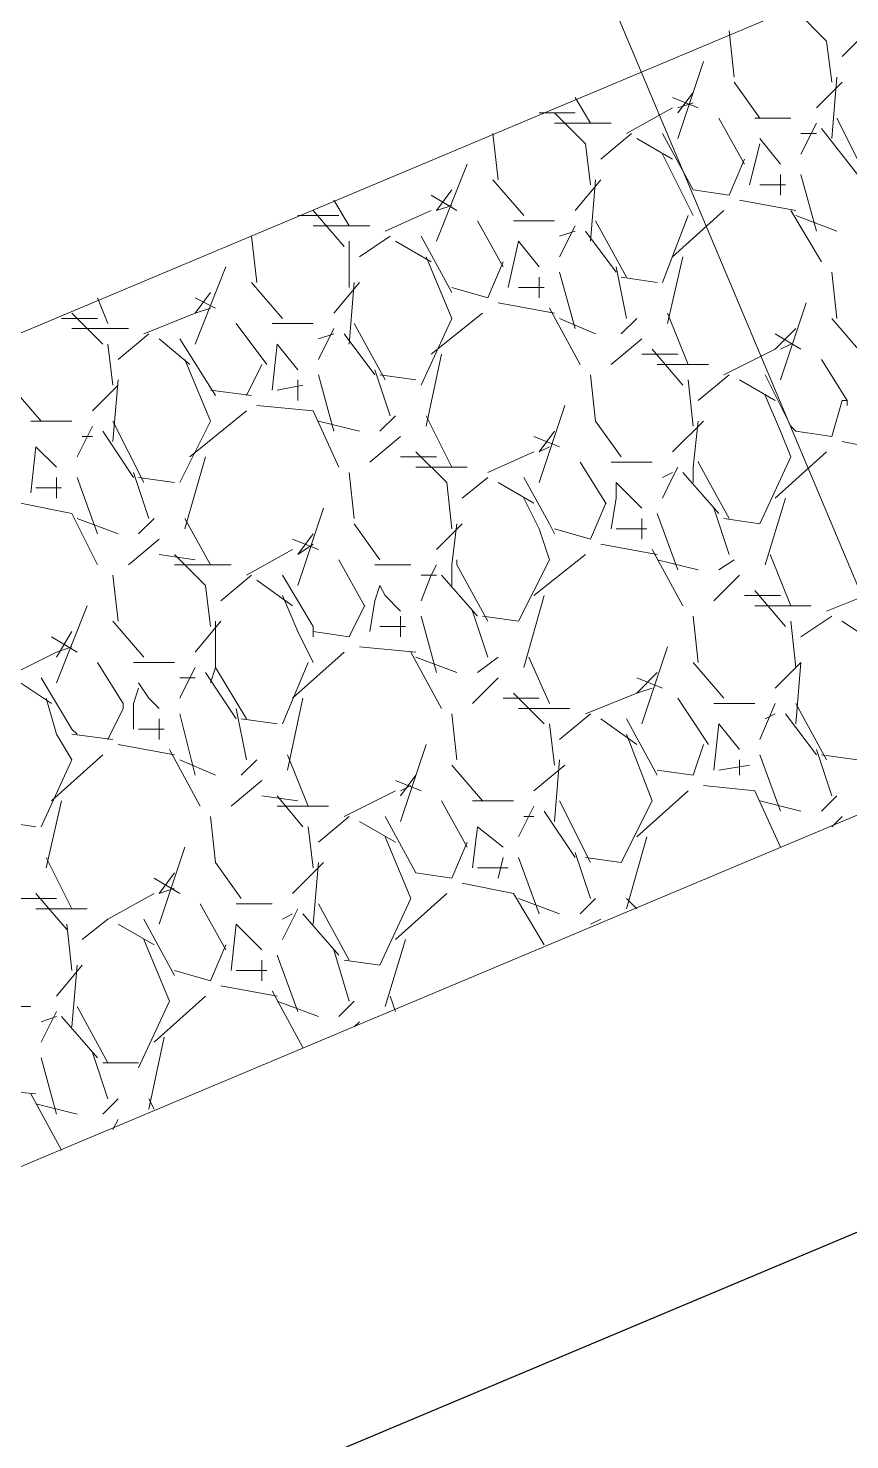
# Model space of a CAD drawing. Header units: metres. Extents: x 536111 to 536507, y 1836388 to 1836665.
# Drawn here: x 536274.685 to 536276.285, y 1836508.326 to 1836511.075 of the extents above; entities that cross this region are included whole.
import ezdxf

# ---------------------------------------------------------------- set-up
doc = ezdxf.new("R2010")
doc.units = ezdxf.units.M
doc.header["$MEASUREMENT"] = 0
for name, color, linetype, lineweight in [('Level 38', 1, 'Continuous', 0), ('Level 42', 1, 'Continuous', 0), ('Level 5', 1, 'Continuous', 0)]:
    doc.layers.add(name, color=color, linetype=linetype, lineweight=lineweight)

msp = doc.modelspace()

# ---------------------------------------------------------------- linework, layer by layer
at = {"layer": 'Level 38', "color": 7, "linetype": 'Continuous', "lineweight": 0}
msp.add_line((536266.3, 1836533.75), (536276.75, 1836508.92), dxfattribs=at)
msp.add_line((536266.3, 1836533.75), (536276.75, 1836508.92), dxfattribs=at)
at = {"layer": 'Level 42', "color": 7, "linetype": 'Continuous', "lineweight": 0}
for p, q in [((536278.83, 1836512.23), (536272.93, 1836509.75)), ((536278.83, 1836512.23), (536272.93, 1836509.75)), ((536276.24, 1836511.05), (536276.18, 1836511.11)), ((536276.24, 1836511.05), (536276.18, 1836511.11)), ((536276.06, 1836510.98), (536276.05, 1836511.07)), ((536276.06, 1836510.98), (536276.05, 1836511.07)), ((536276.32, 1836511.07), (536276.27, 1836511.02)), ((536276.32, 1836511.07), (536276.27, 1836511.02)), ((536276.25, 1836510.97), (536276.24, 1836511.05)), ((536276.25, 1836510.97), (536276.24, 1836511.05)), ((536276, 1836511.01), (536275.95, 1836510.86)), ((536276, 1836511.01), (536275.95, 1836510.86)), ((536276.26, 1836510.98), (536276.25, 1836510.86)), ((536276.26, 1836510.98), (536276.25, 1836510.86)), ((536275.95, 1836510.91), (536275.98, 1836510.95)), ((536275.95, 1836510.91), (536275.98, 1836510.95)), ((536276.11, 1836510.9), (536276.06, 1836510.97)), ((536276.11, 1836510.9), (536276.06, 1836510.97)), ((536276.22, 1836510.92), (536276.27, 1836510.97)), ((536276.22, 1836510.92), (536276.27, 1836510.97)), ((536275.78, 1836510.89), (536275.75, 1836510.94)), ((536275.78, 1836510.89), (536275.75, 1836510.94)), ((536275.94, 1836510.92), (536275.85, 1836510.87)), ((536275.94, 1836510.92), (536275.85, 1836510.87)), ((536275.94, 1836510.94), (536275.99, 1836510.92)), ((536275.94, 1836510.94), (536275.99, 1836510.92)), ((536275.95, 1836510.92), (536275.98, 1836510.93)), ((536275.95, 1836510.92), (536275.98, 1836510.93)), ((536275.75, 1836510.91), (536275.68, 1836510.91)), ((536275.75, 1836510.91), (536275.68, 1836510.91)), ((536275.77, 1836510.85), (536275.71, 1836510.91)), ((536275.77, 1836510.85), (536275.71, 1836510.91)), ((536276.03, 1836510.9), (536276.08, 1836510.81)), ((536276.03, 1836510.9), (536276.08, 1836510.81)), ((536276.17, 1836510.9), (536276.1, 1836510.9)), ((536276.17, 1836510.9), (536276.1, 1836510.9)), ((536276.26, 1836510.9), (536276.32, 1836510.78)), ((536276.26, 1836510.9), (536276.32, 1836510.78)), ((536276.26, 1836510.9), (536276.32, 1836510.78)), ((536276.26, 1836510.9), (536276.32, 1836510.78)), ((536275.6, 1836510.78), (536275.59, 1836510.87)), ((536275.6, 1836510.78), (536275.59, 1836510.87)), ((536275.82, 1836510.89), (536275.71, 1836510.89)), ((536275.82, 1836510.89), (536275.71, 1836510.89)), ((536275.86, 1836510.87), (536275.8, 1836510.82)), ((536275.86, 1836510.87), (536275.8, 1836510.82)), ((536275.98, 1836510.76), (536275.92, 1836510.87)), ((536275.98, 1836510.76), (536275.92, 1836510.87)), ((536276.22, 1836510.89), (536276.19, 1836510.83)), ((536276.22, 1836510.89), (536276.19, 1836510.83)), ((536276.19, 1836510.87), (536276.22, 1836510.87)), ((536276.19, 1836510.87), (536276.22, 1836510.87)), ((536276.23, 1836510.88), (536276.3, 1836510.79)), ((536276.23, 1836510.88), (536276.3, 1836510.79)), ((536279.41, 1836510.85), (536273.51, 1836508.37)), ((536279.41, 1836510.85), (536273.51, 1836508.37)), ((536275.78, 1836510.77), (536275.77, 1836510.85)), ((536275.78, 1836510.77), (536275.77, 1836510.85)), ((536275.94, 1836510.82), (536275.87, 1836510.86)), ((536275.94, 1836510.82), (536275.87, 1836510.86)), ((536276.09, 1836510.77), (536276.11, 1836510.85)), ((536276.09, 1836510.77), (536276.11, 1836510.85)), ((536276.11, 1836510.86), (536276.15, 1836510.81)), ((536276.11, 1836510.86), (536276.15, 1836510.81)), ((536275.54, 1836510.81), (536275.48, 1836510.66)), ((536275.54, 1836510.81), (536275.48, 1836510.66)), ((536275.98, 1836510.71), (536275.92, 1836510.83)), ((536275.98, 1836510.71), (536275.92, 1836510.83)), ((536276.08, 1836510.82), (536276.05, 1836510.75)), ((536276.08, 1836510.82), (536276.05, 1836510.75)), ((536276.15, 1836510.79), (536276.15, 1836510.75)), ((536276.15, 1836510.79), (536276.15, 1836510.75)), ((536276.19, 1836510.79), (536276.22, 1836510.68)), ((536276.19, 1836510.79), (536276.22, 1836510.68)), ((536275.48, 1836510.72), (536275.51, 1836510.76)), ((536275.48, 1836510.72), (536275.51, 1836510.76)), ((536275.65, 1836510.71), (536275.59, 1836510.78)), ((536275.65, 1836510.71), (536275.59, 1836510.78)), ((536275.75, 1836510.72), (536275.8, 1836510.78)), ((536275.75, 1836510.72), (536275.8, 1836510.78)), ((536275.79, 1836510.78), (536275.78, 1836510.66)), ((536275.79, 1836510.78), (536275.78, 1836510.66)), ((536276.05, 1836510.75), (536275.98, 1836510.76)), ((536276.05, 1836510.75), (536275.98, 1836510.76)), ((536276.16, 1836510.77), (536276.11, 1836510.77)), ((536276.16, 1836510.77), (536276.11, 1836510.77)), ((536275.31, 1836510.69), (536275.28, 1836510.74)), ((536275.31, 1836510.69), (536275.28, 1836510.74)), ((536275.47, 1836510.75), (536275.52, 1836510.72)), ((536275.47, 1836510.75), (536275.52, 1836510.72)), ((536275.48, 1836510.72), (536275.51, 1836510.73)), ((536275.48, 1836510.72), (536275.51, 1836510.73)), ((536276.07, 1836510.74), (536276.18, 1836510.72)), ((536276.07, 1836510.74), (536276.18, 1836510.72)), ((536275.29, 1836510.71), (536275.21, 1836510.71)), ((536275.29, 1836510.71), (536275.21, 1836510.71)), ((536275.3, 1836510.65), (536275.24, 1836510.72)), ((536275.3, 1836510.65), (536275.24, 1836510.72)), ((536275.47, 1836510.72), (536275.38, 1836510.68)), ((536275.47, 1836510.72), (536275.38, 1836510.68)), ((536275.56, 1836510.7), (536275.61, 1836510.61)), ((536275.56, 1836510.7), (536275.61, 1836510.61)), ((536275.71, 1836510.7), (536275.63, 1836510.7)), ((536275.71, 1836510.7), (536275.63, 1836510.7)), ((536275.79, 1836510.7), (536275.85, 1836510.59)), ((536275.79, 1836510.7), (536275.85, 1836510.59)), ((536275.79, 1836510.7), (536275.85, 1836510.59)), ((536275.79, 1836510.7), (536275.85, 1836510.59)), ((536275.92, 1836510.58), (536275.97, 1836510.71)), ((536275.92, 1836510.58), (536275.97, 1836510.71)), ((536275.94, 1836510.63), (536276.04, 1836510.72)), ((536275.94, 1836510.63), (536276.04, 1836510.72)), ((536276.17, 1836510.72), (536276.23, 1836510.62)), ((536276.17, 1836510.72), (536276.23, 1836510.62)), ((536276.18, 1836510.71), (536276.26, 1836510.68)), ((536276.18, 1836510.71), (536276.26, 1836510.68)), ((536275.35, 1836510.69), (536275.24, 1836510.69)), ((536275.35, 1836510.69), (536275.24, 1836510.69)), ((536275.75, 1836510.69), (536275.72, 1836510.63)), ((536275.75, 1836510.69), (536275.72, 1836510.63)), ((536275.72, 1836510.67), (536275.75, 1836510.68)), ((536275.72, 1836510.67), (536275.75, 1836510.68)), ((536275.77, 1836510.68), (536275.83, 1836510.6)), ((536275.77, 1836510.68), (536275.83, 1836510.6)), ((536275.13, 1836510.58), (536275.12, 1836510.67)), ((536275.13, 1836510.58), (536275.12, 1836510.67)), ((536275.31, 1836510.57), (536275.31, 1836510.66)), ((536275.31, 1836510.57), (536275.31, 1836510.66)), ((536275.39, 1836510.67), (536275.33, 1836510.63)), ((536275.39, 1836510.67), (536275.33, 1836510.63)), ((536275.47, 1836510.62), (536275.4, 1836510.66)), ((536275.47, 1836510.62), (536275.4, 1836510.66)), ((536275.51, 1836510.56), (536275.45, 1836510.67)), ((536275.51, 1836510.56), (536275.45, 1836510.67)), ((536275.62, 1836510.57), (536275.64, 1836510.66)), ((536275.62, 1836510.57), (536275.64, 1836510.66)), ((536275.64, 1836510.66), (536275.68, 1836510.61)), ((536275.64, 1836510.66), (536275.68, 1836510.61)), ((536275.51, 1836510.51), (536275.46, 1836510.63)), ((536275.51, 1836510.51), (536275.46, 1836510.63)), ((536275.61, 1836510.62), (536275.58, 1836510.55)), ((536275.61, 1836510.62), (536275.58, 1836510.55)), ((536275.93, 1836510.5), (536275.96, 1836510.63)), ((536275.93, 1836510.5), (536275.96, 1836510.63)), ((536275.07, 1836510.61), (536275.01, 1836510.46)), ((536275.07, 1836510.61), (536275.01, 1836510.46)), ((536275.72, 1836510.6), (536275.75, 1836510.49)), ((536275.72, 1836510.6), (536275.75, 1836510.49)), ((536275.83, 1836510.61), (536275.85, 1836510.51)), ((536275.83, 1836510.61), (536275.85, 1836510.51)), ((536276.26, 1836510.51), (536276.25, 1836510.6)), ((536276.26, 1836510.51), (536276.25, 1836510.6)), ((536275.18, 1836510.51), (536275.12, 1836510.58)), ((536275.18, 1836510.51), (536275.12, 1836510.58)), ((536275.28, 1836510.52), (536275.33, 1836510.58)), ((536275.28, 1836510.52), (536275.33, 1836510.58)), ((536275.32, 1836510.58), (536275.31, 1836510.46)), ((536275.32, 1836510.58), (536275.31, 1836510.46)), ((536275.58, 1836510.55), (536275.51, 1836510.57)), ((536275.58, 1836510.55), (536275.51, 1836510.57)), ((536275.69, 1836510.57), (536275.64, 1836510.57)), ((536275.69, 1836510.57), (536275.64, 1836510.57)), ((536275.68, 1836510.59), (536275.68, 1836510.55)), ((536275.68, 1836510.59), (536275.68, 1836510.55)), ((536275.84, 1836510.59), (536275.91, 1836510.58)), ((536275.84, 1836510.59), (536275.91, 1836510.58)), ((536274.84, 1836510.5), (536274.82, 1836510.55)), ((536274.84, 1836510.5), (536274.82, 1836510.55)), ((536275.01, 1836510.52), (536275.04, 1836510.56)), ((536275.01, 1836510.52), (536275.04, 1836510.56)), ((536275.01, 1836510.55), (536275.05, 1836510.53)), ((536275.01, 1836510.55), (536275.05, 1836510.53)), ((536275.6, 1836510.54), (536275.71, 1836510.52)), ((536275.6, 1836510.54), (536275.71, 1836510.52)), ((536276.2, 1836510.54), (536276.15, 1836510.39)), ((536276.2, 1836510.54), (536276.15, 1836510.39)), ((536274.82, 1836510.51), (536274.75, 1836510.51)), ((536274.82, 1836510.51), (536274.75, 1836510.51)), ((536274.83, 1836510.46), (536274.77, 1836510.52)), ((536274.83, 1836510.46), (536274.77, 1836510.52)), ((536275.01, 1836510.52), (536274.91, 1836510.48)), ((536275.01, 1836510.52), (536274.91, 1836510.48)), ((536275.01, 1836510.52), (536275.04, 1836510.53)), ((536275.01, 1836510.52), (536275.04, 1836510.53)), ((536275.45, 1836510.38), (536275.51, 1836510.51)), ((536275.45, 1836510.38), (536275.51, 1836510.51)), ((536275.47, 1836510.44), (536275.57, 1836510.52)), ((536275.47, 1836510.44), (536275.57, 1836510.52)), ((536275.7, 1836510.53), (536275.76, 1836510.42)), ((536275.7, 1836510.53), (536275.76, 1836510.42)), ((536275.72, 1836510.51), (536275.79, 1836510.48)), ((536275.72, 1836510.51), (536275.79, 1836510.48)), ((536275.84, 1836510.48), (536275.87, 1836510.51)), ((536275.84, 1836510.48), (536275.87, 1836510.51)), ((536275.97, 1836510.42), (536275.93, 1836510.52)), ((536275.97, 1836510.42), (536275.93, 1836510.52)), ((536276.31, 1836510.44), (536276.25, 1836510.51)), ((536276.31, 1836510.44), (536276.25, 1836510.51)), ((536274.88, 1836510.49), (536274.77, 1836510.49)), ((536274.88, 1836510.49), (536274.77, 1836510.49)), ((536275.09, 1836510.5), (536275.15, 1836510.42)), ((536275.09, 1836510.5), (536275.15, 1836510.42)), ((536275.24, 1836510.5), (536275.16, 1836510.5)), ((536275.24, 1836510.5), (536275.16, 1836510.5)), ((536275.28, 1836510.49), (536275.25, 1836510.43)), ((536275.28, 1836510.49), (536275.25, 1836510.43)), ((536275.32, 1836510.5), (536275.38, 1836510.39)), ((536275.32, 1836510.5), (536275.38, 1836510.39)), ((536275.32, 1836510.5), (536275.38, 1836510.39)), ((536275.32, 1836510.5), (536275.38, 1836510.39)), ((536276.14, 1836510.45), (536276.18, 1836510.49)), ((536276.14, 1836510.45), (536276.18, 1836510.49)), ((536274.85, 1836510.38), (536274.84, 1836510.46)), ((536274.85, 1836510.38), (536274.84, 1836510.46)), ((536274.92, 1836510.48), (536274.86, 1836510.43)), ((536274.92, 1836510.48), (536274.86, 1836510.43)), ((536275, 1836510.42), (536274.94, 1836510.47)), ((536275, 1836510.42), (536274.94, 1836510.47)), ((536275.05, 1836510.36), (536274.98, 1836510.47)), ((536275.05, 1836510.36), (536274.98, 1836510.47)), ((536275.16, 1836510.37), (536275.17, 1836510.46)), ((536275.16, 1836510.37), (536275.17, 1836510.46)), ((536275.17, 1836510.46), (536275.21, 1836510.41)), ((536275.17, 1836510.46), (536275.21, 1836510.41)), ((536275.25, 1836510.47), (536275.28, 1836510.48)), ((536275.25, 1836510.47), (536275.28, 1836510.48)), ((536275.3, 1836510.48), (536275.36, 1836510.4)), ((536275.3, 1836510.48), (536275.36, 1836510.4)), ((536275.82, 1836510.42), (536275.88, 1836510.47)), ((536275.82, 1836510.42), (536275.88, 1836510.47)), ((536276.14, 1836510.48), (536276.19, 1836510.45)), ((536276.14, 1836510.48), (536276.19, 1836510.45)), ((536276.15, 1836510.45), (536276.17, 1836510.46)), ((536276.15, 1836510.45), (536276.17, 1836510.46)), ((536280.39, 1836510.45), (536273.11, 1836507.39)), ((536280.39, 1836510.45), (536273.11, 1836507.39)), ((536275.04, 1836510.31), (536274.99, 1836510.43)), ((536275.04, 1836510.31), (536274.99, 1836510.43)), ((536275.46, 1836510.3), (536275.49, 1836510.44)), ((536275.46, 1836510.3), (536275.49, 1836510.44)), ((536275.95, 1836510.44), (536275.88, 1836510.44)), ((536275.95, 1836510.44), (536275.88, 1836510.44)), ((536275.96, 1836510.38), (536275.9, 1836510.45)), ((536275.96, 1836510.38), (536275.9, 1836510.45)), ((536276.14, 1836510.45), (536276.04, 1836510.4)), ((536276.14, 1836510.45), (536276.04, 1836510.4)), ((536276.23, 1836510.43), (536276.28, 1836510.35)), ((536276.23, 1836510.43), (536276.28, 1836510.35)), ((536275.14, 1836510.42), (536275.11, 1836510.36)), ((536275.14, 1836510.42), (536275.11, 1836510.36)), ((536275.25, 1836510.4), (536275.28, 1836510.29)), ((536275.25, 1836510.4), (536275.28, 1836510.29)), ((536275.36, 1836510.41), (536275.39, 1836510.32)), ((536275.36, 1836510.41), (536275.39, 1836510.32)), ((536275.37, 1836510.4), (536275.44, 1836510.39)), ((536275.37, 1836510.4), (536275.44, 1836510.39)), ((536275.79, 1836510.31), (536275.78, 1836510.4)), ((536275.79, 1836510.31), (536275.78, 1836510.4)), ((536276.01, 1836510.42), (536275.91, 1836510.42)), ((536276.01, 1836510.42), (536275.91, 1836510.42)), ((536276.05, 1836510.4), (536275.99, 1836510.35)), ((536276.05, 1836510.4), (536275.99, 1836510.35)), ((536276.17, 1836510.3), (536276.12, 1836510.4)), ((536276.17, 1836510.3), (536276.12, 1836510.4)), ((536274.71, 1836510.31), (536274.65, 1836510.38)), ((536274.71, 1836510.31), (536274.65, 1836510.38)), ((536274.81, 1836510.33), (536274.86, 1836510.38)), ((536274.81, 1836510.33), (536274.86, 1836510.38)), ((536274.86, 1836510.39), (536274.85, 1836510.27)), ((536274.86, 1836510.39), (536274.85, 1836510.27)), ((536275.22, 1836510.38), (536275.17, 1836510.37)), ((536275.22, 1836510.38), (536275.17, 1836510.37)), ((536275.21, 1836510.39), (536275.21, 1836510.35)), ((536275.21, 1836510.39), (536275.21, 1836510.35)), ((536275.98, 1836510.3), (536275.97, 1836510.39)), ((536275.98, 1836510.3), (536275.97, 1836510.39)), ((536276.14, 1836510.35), (536276.07, 1836510.39)), ((536276.14, 1836510.35), (536276.07, 1836510.39)), ((536275.12, 1836510.36), (536275.04, 1836510.37)), ((536275.12, 1836510.36), (536275.04, 1836510.37)), ((536276.15, 1836510.29), (536276.12, 1836510.36)), ((536276.15, 1836510.29), (536276.12, 1836510.36)), ((536276.27, 1836510.35), (536276.25, 1836510.28)), ((536276.27, 1836510.35), (536276.25, 1836510.28)), ((536276.28, 1836510.35), (536276.27, 1836510.35)), ((536276.28, 1836510.35), (536276.27, 1836510.35)), ((536276.28, 1836510.35), (536276.28, 1836510.34)), ((536276.28, 1836510.35), (536276.28, 1836510.34)), ((536275, 1836510.24), (536275.11, 1836510.33)), ((536275, 1836510.24), (536275.11, 1836510.33)), ((536275.13, 1836510.34), (536275.24, 1836510.33)), ((536275.13, 1836510.34), (536275.24, 1836510.33)), ((536275.24, 1836510.33), (536275.29, 1836510.22)), ((536275.24, 1836510.33), (536275.29, 1836510.22)), ((536275.37, 1836510.29), (536275.4, 1836510.32)), ((536275.37, 1836510.29), (536275.4, 1836510.32)), ((536275.51, 1836510.22), (536275.46, 1836510.32)), ((536275.51, 1836510.22), (536275.46, 1836510.32)), ((536275.73, 1836510.34), (536275.68, 1836510.19)), ((536275.73, 1836510.34), (536275.68, 1836510.19)), ((536274.77, 1836510.31), (536274.69, 1836510.31)), ((536274.77, 1836510.31), (536274.69, 1836510.31)), ((536274.81, 1836510.3), (536274.78, 1836510.24)), ((536274.81, 1836510.3), (536274.78, 1836510.24)), ((536274.83, 1836510.29), (536274.89, 1836510.2)), ((536274.83, 1836510.29), (536274.89, 1836510.2)), ((536274.85, 1836510.31), (536274.91, 1836510.19)), ((536274.85, 1836510.31), (536274.91, 1836510.19)), ((536274.85, 1836510.31), (536274.91, 1836510.19)), ((536274.85, 1836510.31), (536274.91, 1836510.19)), ((536274.98, 1836510.19), (536275.04, 1836510.31)), ((536274.98, 1836510.19), (536275.04, 1836510.31)), ((536275.25, 1836510.31), (536275.33, 1836510.29)), ((536275.25, 1836510.31), (536275.33, 1836510.29)), ((536275.68, 1836510.25), (536275.71, 1836510.29)), ((536275.68, 1836510.25), (536275.71, 1836510.29)), ((536275.84, 1836510.24), (536275.79, 1836510.31)), ((536275.84, 1836510.24), (536275.79, 1836510.31)), ((536275.94, 1836510.25), (536276, 1836510.31)), ((536275.94, 1836510.25), (536276, 1836510.31)), ((536275.99, 1836510.31), (536275.98, 1836510.22)), ((536275.99, 1836510.31), (536275.98, 1836510.22)), ((536276.17, 1836510.24), (536276.15, 1836510.29)), ((536276.17, 1836510.24), (536276.15, 1836510.29)), ((536276.18, 1836510.29), (536276.17, 1836510.3)), ((536276.18, 1836510.29), (536276.17, 1836510.3)), ((536276.25, 1836510.28), (536276.18, 1836510.29)), ((536276.25, 1836510.28), (536276.18, 1836510.29)), ((536274.79, 1836510.28), (536274.81, 1836510.28)), ((536274.79, 1836510.28), (536274.81, 1836510.28)), ((536275.35, 1836510.23), (536275.41, 1836510.28)), ((536275.35, 1836510.23), (536275.41, 1836510.28)), ((536275.67, 1836510.28), (536275.72, 1836510.26)), ((536275.67, 1836510.28), (536275.72, 1836510.26)), ((536276.27, 1836510.27), (536276.37, 1836510.25)), ((536276.27, 1836510.27), (536276.37, 1836510.25)), ((536274.69, 1836510.17), (536274.7, 1836510.26)), ((536274.69, 1836510.17), (536274.7, 1836510.26)), ((536274.7, 1836510.26), (536274.74, 1836510.22)), ((536274.7, 1836510.26), (536274.74, 1836510.22)), ((536274.99, 1836510.1), (536275.03, 1836510.24)), ((536274.99, 1836510.1), (536275.03, 1836510.24)), ((536275.48, 1836510.24), (536275.41, 1836510.24)), ((536275.48, 1836510.24), (536275.41, 1836510.24)), ((536275.5, 1836510.19), (536275.44, 1836510.25)), ((536275.5, 1836510.19), (536275.44, 1836510.25)), ((536275.67, 1836510.25), (536275.58, 1836510.21)), ((536275.67, 1836510.25), (536275.58, 1836510.21)), ((536275.68, 1836510.25), (536275.7, 1836510.26)), ((536275.68, 1836510.25), (536275.7, 1836510.26)), ((536276.11, 1836510.11), (536276.17, 1836510.24)), ((536276.11, 1836510.11), (536276.17, 1836510.24)), ((536276.14, 1836510.16), (536276.24, 1836510.25)), ((536276.14, 1836510.16), (536276.24, 1836510.25)), ((536274.89, 1836510.21), (536274.92, 1836510.12)), ((536274.89, 1836510.21), (536274.92, 1836510.12)), ((536275.32, 1836510.12), (536275.31, 1836510.21)), ((536275.32, 1836510.12), (536275.31, 1836510.21)), ((536275.54, 1836510.22), (536275.44, 1836510.22)), ((536275.54, 1836510.22), (536275.44, 1836510.22)), ((536275.76, 1836510.23), (536275.81, 1836510.15)), ((536275.76, 1836510.23), (536275.81, 1836510.15)), ((536275.9, 1836510.23), (536275.82, 1836510.23)), ((536275.9, 1836510.23), (536275.82, 1836510.23)), ((536275.92, 1836510.2), (536275.94, 1836510.21)), ((536275.92, 1836510.2), (536275.94, 1836510.21)), ((536275.95, 1836510.22), (536275.94, 1836510.2)), ((536275.95, 1836510.22), (536275.94, 1836510.2)), ((536275.96, 1836510.21), (536276.03, 1836510.13)), ((536275.96, 1836510.21), (536276.03, 1836510.13)), ((536275.98, 1836510.22), (536275.98, 1836510.19)), ((536275.98, 1836510.22), (536275.98, 1836510.19)), ((536275.99, 1836510.23), (536276.05, 1836510.12)), ((536275.99, 1836510.23), (536276.05, 1836510.12)), ((536275.99, 1836510.23), (536276.05, 1836510.12)), ((536275.99, 1836510.23), (536276.05, 1836510.12)), ((536274.75, 1836510.18), (536274.7, 1836510.18)), ((536274.75, 1836510.18), (536274.7, 1836510.18)), ((536274.74, 1836510.2), (536274.74, 1836510.16)), ((536274.74, 1836510.2), (536274.74, 1836510.16)), ((536274.78, 1836510.2), (536274.82, 1836510.09)), ((536274.78, 1836510.2), (536274.82, 1836510.09)), ((536274.9, 1836510.2), (536274.97, 1836510.19)), ((536274.9, 1836510.2), (536274.97, 1836510.19)), ((536275.51, 1836510.1), (536275.5, 1836510.19)), ((536275.51, 1836510.1), (536275.5, 1836510.19)), ((536275.58, 1836510.2), (536275.53, 1836510.16)), ((536275.58, 1836510.2), (536275.53, 1836510.16)), ((536275.67, 1836510.15), (536275.6, 1836510.19)), ((536275.67, 1836510.15), (536275.6, 1836510.19)), ((536275.7, 1836510.11), (536275.65, 1836510.2)), ((536275.7, 1836510.11), (536275.65, 1836510.2)), ((536275.83, 1836510.16), (536275.83, 1836510.19)), ((536275.83, 1836510.19), (536275.85, 1836510.17)), ((536275.83, 1836510.16), (536275.83, 1836510.19)), ((536275.83, 1836510.19), (536275.85, 1836510.17)), ((536275.94, 1836510.2), (536275.92, 1836510.16)), ((536275.94, 1836510.2), (536275.92, 1836510.16)), ((536275.68, 1836510.1), (536275.65, 1836510.16)), ((536275.68, 1836510.1), (536275.65, 1836510.16)), ((536275.82, 1836510.1), (536275.83, 1836510.16)), ((536275.82, 1836510.1), (536275.83, 1836510.16)), ((536275.85, 1836510.17), (536275.88, 1836510.14)), ((536275.85, 1836510.17), (536275.88, 1836510.14)), ((536276.12, 1836510.03), (536276.16, 1836510.16)), ((536276.12, 1836510.03), (536276.16, 1836510.16)), ((536274.67, 1836510.15), (536274.77, 1836510.13)), ((536274.67, 1836510.15), (536274.77, 1836510.13)), ((536274.77, 1836510.13), (536274.82, 1836510.03)), ((536274.77, 1836510.13), (536274.82, 1836510.03)), ((536275.26, 1836510.14), (536275.21, 1836509.99)), ((536275.26, 1836510.14), (536275.21, 1836509.99)), ((536275.81, 1836510.15), (536275.78, 1836510.08)), ((536275.81, 1836510.15), (536275.78, 1836510.08)), ((536275.91, 1836510.13), (536275.95, 1836510.02)), ((536275.91, 1836510.13), (536275.95, 1836510.02)), ((536276.02, 1836510.14), (536276.05, 1836510.05)), ((536276.02, 1836510.14), (536276.05, 1836510.05)), ((536274.78, 1836510.12), (536274.86, 1836510.09)), ((536274.78, 1836510.12), (536274.86, 1836510.09)), ((536274.9, 1836510.09), (536274.93, 1836510.12)), ((536274.9, 1836510.09), (536274.93, 1836510.12)), ((536275.04, 1836510.03), (536274.99, 1836510.12)), ((536275.04, 1836510.03), (536274.99, 1836510.12)), ((536275.37, 1836510.04), (536275.32, 1836510.11)), ((536275.37, 1836510.04), (536275.32, 1836510.11)), ((536275.48, 1836510.06), (536275.53, 1836510.11)), ((536275.48, 1836510.06), (536275.53, 1836510.11)), ((536275.52, 1836510.11), (536275.51, 1836510.03)), ((536275.52, 1836510.11), (536275.51, 1836510.03)), ((536275.7, 1836510.04), (536275.68, 1836510.1)), ((536275.7, 1836510.04), (536275.68, 1836510.1)), ((536275.71, 1836510.09), (536275.7, 1836510.11)), ((536275.71, 1836510.09), (536275.7, 1836510.11)), ((536275.78, 1836510.08), (536275.71, 1836510.1)), ((536275.78, 1836510.08), (536275.71, 1836510.1)), ((536275.89, 1836510.1), (536275.83, 1836510.1)), ((536275.89, 1836510.1), (536275.83, 1836510.1)), ((536275.88, 1836510.12), (536275.88, 1836510.08)), ((536275.88, 1836510.12), (536275.88, 1836510.08)), ((536276.04, 1836510.12), (536276.11, 1836510.11)), ((536276.04, 1836510.12), (536276.11, 1836510.11)), ((536274.88, 1836510.03), (536274.94, 1836510.08)), ((536274.88, 1836510.03), (536274.94, 1836510.08)), ((536275.2, 1836510.08), (536275.25, 1836510.06)), ((536275.2, 1836510.08), (536275.25, 1836510.06)), ((536275.21, 1836510.05), (536275.24, 1836510.09)), ((536275.21, 1836510.05), (536275.24, 1836510.09)), ((536275.21, 1836510.05), (536275.24, 1836510.07)), ((536275.21, 1836510.05), (536275.24, 1836510.07)), ((536275.8, 1836510.07), (536275.91, 1836510.05)), ((536275.8, 1836510.07), (536275.91, 1836510.05)), ((536275.01, 1836510.04), (536274.94, 1836510.05)), ((536275.01, 1836510.04), (536274.94, 1836510.05)), ((536275.03, 1836509.99), (536274.97, 1836510.05)), ((536275.03, 1836509.99), (536274.97, 1836510.05)), ((536275.2, 1836510.06), (536275.11, 1836510.01)), ((536275.2, 1836510.06), (536275.11, 1836510.01)), ((536275.67, 1836509.97), (536275.77, 1836510.05)), ((536275.67, 1836509.97), (536275.77, 1836510.05)), ((536275.9, 1836510.06), (536275.96, 1836509.95)), ((536275.9, 1836510.06), (536275.96, 1836509.95)), ((536276.17, 1836509.95), (536276.13, 1836510.05)), ((536276.17, 1836509.95), (536276.13, 1836510.05)), ((536275.08, 1836510.03), (536274.97, 1836510.03)), ((536275.08, 1836510.03), (536274.97, 1836510.03)), ((536275.29, 1836510.04), (536275.34, 1836509.95)), ((536275.29, 1836510.04), (536275.34, 1836509.95)), ((536275.43, 1836510.03), (536275.36, 1836510.03)), ((536275.43, 1836510.03), (536275.36, 1836510.03)), ((536275.48, 1836510.03), (536275.47, 1836510.01)), ((536275.48, 1836510.03), (536275.47, 1836510.01)), ((536275.51, 1836510.03), (536275.51, 1836509.99)), ((536275.51, 1836510.03), (536275.51, 1836509.99)), ((536275.52, 1836510.04), (536275.52, 1836510.03)), ((536275.52, 1836510.04), (536275.52, 1836510.03)), ((536275.52, 1836510.04), (536275.52, 1836510.03)), ((536275.52, 1836510.04), (536275.52, 1836510.03)), ((536275.52, 1836510.03), (536275.58, 1836509.92)), ((536275.52, 1836510.03), (536275.58, 1836509.92)), ((536275.52, 1836510.03), (536275.58, 1836509.92)), ((536275.52, 1836510.03), (536275.58, 1836509.92)), ((536275.64, 1836509.92), (536275.7, 1836510.04)), ((536275.64, 1836509.92), (536275.7, 1836510.04)), ((536275.91, 1836510.04), (536275.99, 1836510.02)), ((536275.91, 1836510.04), (536275.99, 1836510.02)), ((536276.03, 1836510.02), (536276.06, 1836510.04)), ((536276.03, 1836510.02), (536276.06, 1836510.04)), ((536274.86, 1836509.92), (536274.85, 1836510.01)), ((536274.86, 1836509.92), (536274.85, 1836510.01)), ((536275.04, 1836509.91), (536275.03, 1836509.99)), ((536275.04, 1836509.91), (536275.03, 1836509.99)), ((536275.12, 1836510.01), (536275.06, 1836509.96)), ((536275.12, 1836510.01), (536275.06, 1836509.96)), ((536275.2, 1836509.95), (536275.13, 1836510)), ((536275.2, 1836509.95), (536275.13, 1836510)), ((536275.24, 1836509.91), (536275.18, 1836510.01)), ((536275.24, 1836509.91), (536275.18, 1836510.01)), ((536275.36, 1836509.96), (536275.37, 1836509.99)), ((536275.36, 1836509.96), (536275.37, 1836509.99)), ((536275.37, 1836509.99), (536275.38, 1836509.97)), ((536275.37, 1836509.99), (536275.38, 1836509.97)), ((536275.47, 1836510.01), (536275.45, 1836509.96)), ((536275.45, 1836510.01), (536275.48, 1836510.01)), ((536275.47, 1836510.01), (536275.45, 1836509.96)), ((536275.45, 1836510.01), (536275.48, 1836510.01)), ((536275.49, 1836510.01), (536275.56, 1836509.93)), ((536275.49, 1836510.01), (536275.56, 1836509.93)), ((536276.02, 1836509.96), (536276.07, 1836510.01)), ((536276.02, 1836509.96), (536276.07, 1836510.01)), ((536275.21, 1836509.9), (536275.18, 1836509.97)), ((536275.21, 1836509.9), (536275.18, 1836509.97)), ((536275.35, 1836509.9), (536275.36, 1836509.96)), ((536275.35, 1836509.9), (536275.36, 1836509.96)), ((536275.38, 1836509.97), (536275.41, 1836509.94)), ((536275.38, 1836509.97), (536275.41, 1836509.94)), ((536275.65, 1836509.83), (536275.69, 1836509.97)), ((536275.65, 1836509.83), (536275.69, 1836509.97)), ((536276.15, 1836509.97), (536276.08, 1836509.97)), ((536276.15, 1836509.97), (536276.08, 1836509.97)), ((536276.16, 1836509.91), (536276.1, 1836509.98)), ((536276.16, 1836509.91), (536276.1, 1836509.98)), ((536276.34, 1836509.98), (536276.24, 1836509.94)), ((536276.34, 1836509.98), (536276.24, 1836509.94)), ((536274.8, 1836509.95), (536274.74, 1836509.8)), ((536274.8, 1836509.95), (536274.74, 1836509.8)), ((536275.34, 1836509.95), (536275.31, 1836509.89)), ((536275.34, 1836509.95), (536275.31, 1836509.89)), ((536275.55, 1836509.94), (536275.58, 1836509.85)), ((536275.55, 1836509.94), (536275.58, 1836509.85)), ((536276.21, 1836509.95), (536276.1, 1836509.95)), ((536276.21, 1836509.95), (536276.1, 1836509.95)), ((536274.91, 1836509.85), (536274.85, 1836509.92)), ((536274.91, 1836509.85), (536274.85, 1836509.92)), ((536275.01, 1836509.86), (536275.06, 1836509.92)), ((536275.01, 1836509.86), (536275.06, 1836509.92)), ((536275.05, 1836509.92), (536275.05, 1836509.83)), ((536275.05, 1836509.92), (536275.05, 1836509.83)), ((536275.24, 1836509.89), (536275.24, 1836509.91)), ((536275.24, 1836509.89), (536275.24, 1836509.91)), ((536275.42, 1836509.91), (536275.37, 1836509.91)), ((536275.42, 1836509.91), (536275.37, 1836509.91)), ((536275.41, 1836509.93), (536275.41, 1836509.89)), ((536275.41, 1836509.93), (536275.41, 1836509.89)), ((536275.45, 1836509.93), (536275.48, 1836509.82)), ((536275.45, 1836509.93), (536275.48, 1836509.82)), ((536275.57, 1836509.93), (536275.64, 1836509.92)), ((536275.57, 1836509.93), (536275.64, 1836509.92)), ((536275.99, 1836509.84), (536275.98, 1836509.93)), ((536275.99, 1836509.84), (536275.98, 1836509.93)), ((536276.18, 1836509.83), (536276.17, 1836509.92)), ((536276.18, 1836509.83), (536276.17, 1836509.92)), ((536276.25, 1836509.93), (536276.19, 1836509.89)), ((536276.25, 1836509.93), (536276.19, 1836509.89)), ((536276.33, 1836509.88), (536276.27, 1836509.92)), ((536276.33, 1836509.88), (536276.27, 1836509.92)), ((536274.73, 1836509.89), (536274.78, 1836509.86)), ((536274.73, 1836509.89), (536274.78, 1836509.86)), ((536274.74, 1836509.85), (536274.77, 1836509.9)), ((536274.74, 1836509.85), (536274.77, 1836509.9)), ((536275.24, 1836509.84), (536275.21, 1836509.9)), ((536275.24, 1836509.84), (536275.21, 1836509.9)), ((536275.31, 1836509.89), (536275.24, 1836509.9)), ((536275.31, 1836509.89), (536275.24, 1836509.9)), ((536274.74, 1836509.86), (536274.64, 1836509.81)), ((536274.74, 1836509.86), (536274.64, 1836509.81)), ((536274.74, 1836509.86), (536274.77, 1836509.87)), ((536274.74, 1836509.86), (536274.77, 1836509.87)), ((536275.2, 1836509.77), (536275.3, 1836509.86)), ((536275.2, 1836509.77), (536275.3, 1836509.86)), ((536275.33, 1836509.87), (536275.44, 1836509.86)), ((536275.33, 1836509.87), (536275.44, 1836509.86)), ((536275.43, 1836509.86), (536275.49, 1836509.75)), ((536275.43, 1836509.86), (536275.49, 1836509.75)), ((536275.44, 1836509.85), (536275.52, 1836509.82)), ((536275.44, 1836509.85), (536275.52, 1836509.82)), ((536275.56, 1836509.82), (536275.6, 1836509.85)), ((536275.56, 1836509.82), (536275.6, 1836509.85)), ((536275.7, 1836509.76), (536275.66, 1836509.85)), ((536275.7, 1836509.76), (536275.66, 1836509.85)), ((536275.93, 1836509.87), (536275.88, 1836509.72)), ((536275.93, 1836509.87), (536275.88, 1836509.72)), ((536274.82, 1836509.84), (536274.87, 1836509.76)), ((536274.82, 1836509.84), (536274.87, 1836509.76)), ((536274.97, 1836509.84), (536274.89, 1836509.84)), ((536274.97, 1836509.84), (536274.89, 1836509.84)), ((536275.01, 1836509.83), (536275, 1836509.81)), ((536275.01, 1836509.83), (536275, 1836509.81)), ((536275.05, 1836509.83), (536275.04, 1836509.8)), ((536275.05, 1836509.83), (536275.04, 1836509.8)), ((536275.05, 1836509.84), (536275.05, 1836509.83)), ((536275.05, 1836509.84), (536275.05, 1836509.83)), ((536275.05, 1836509.84), (536275.05, 1836509.83)), ((536275.05, 1836509.84), (536275.05, 1836509.83)), ((536275.05, 1836509.83), (536275.11, 1836509.73)), ((536275.05, 1836509.83), (536275.11, 1836509.73)), ((536275.05, 1836509.83), (536275.11, 1836509.73)), ((536275.05, 1836509.83), (536275.11, 1836509.73)), ((536275.18, 1836509.72), (536275.23, 1836509.84)), ((536275.18, 1836509.72), (536275.23, 1836509.84)), ((536276.04, 1836509.77), (536275.98, 1836509.84)), ((536276.04, 1836509.77), (536275.98, 1836509.84)), ((536276.14, 1836509.79), (536276.19, 1836509.84)), ((536276.14, 1836509.79), (536276.19, 1836509.84)), ((536276.19, 1836509.84), (536276.18, 1836509.72)), ((536276.19, 1836509.84), (536276.18, 1836509.72)), ((536274.73, 1836509.76), (536274.67, 1836509.8)), ((536274.73, 1836509.76), (536274.67, 1836509.8)), ((536274.77, 1836509.71), (536274.71, 1836509.81)), ((536274.77, 1836509.71), (536274.71, 1836509.81)), ((536274.9, 1836509.8), (536274.92, 1836509.77)), ((536274.9, 1836509.8), (536274.92, 1836509.77)), ((536275, 1836509.81), (536274.98, 1836509.77)), ((536274.98, 1836509.81), (536275.01, 1836509.81)), ((536275, 1836509.81), (536274.98, 1836509.77)), ((536274.98, 1836509.81), (536275.01, 1836509.81)), ((536275.03, 1836509.82), (536275.09, 1836509.73)), ((536275.03, 1836509.82), (536275.09, 1836509.73)), ((536275.55, 1836509.76), (536275.6, 1836509.81)), ((536275.55, 1836509.76), (536275.6, 1836509.81)), ((536275.87, 1836509.78), (536275.91, 1836509.82)), ((536275.87, 1836509.78), (536275.91, 1836509.82)), ((536275.87, 1836509.81), (536275.92, 1836509.79)), ((536275.87, 1836509.81), (536275.92, 1836509.79)), ((536274.74, 1836509.7), (536274.72, 1836509.77)), ((536274.74, 1836509.7), (536274.72, 1836509.77)), ((536274.89, 1836509.76), (536274.9, 1836509.79)), ((536274.89, 1836509.76), (536274.9, 1836509.79)), ((536274.92, 1836509.77), (536274.94, 1836509.75)), ((536274.92, 1836509.77), (536274.94, 1836509.75)), ((536275.19, 1836509.63), (536275.22, 1836509.77)), ((536275.19, 1836509.63), (536275.22, 1836509.77)), ((536275.68, 1836509.77), (536275.61, 1836509.77)), ((536275.68, 1836509.77), (536275.61, 1836509.77)), ((536275.69, 1836509.72), (536275.63, 1836509.78)), ((536275.69, 1836509.72), (536275.63, 1836509.78)), ((536275.87, 1836509.78), (536275.77, 1836509.74)), ((536275.87, 1836509.78), (536275.77, 1836509.74)), ((536275.87, 1836509.78), (536275.9, 1836509.79)), ((536275.87, 1836509.78), (536275.9, 1836509.79)), ((536275.95, 1836509.77), (536276.01, 1836509.68)), ((536275.95, 1836509.77), (536276.01, 1836509.68)), ((536274.87, 1836509.75), (536274.84, 1836509.69)), ((536274.87, 1836509.75), (536274.84, 1836509.69)), ((536274.87, 1836509.76), (536274.87, 1836509.75)), ((536274.87, 1836509.76), (536274.87, 1836509.75)), ((536274.87, 1836509.76), (536274.87, 1836509.75)), ((536274.87, 1836509.76), (536274.87, 1836509.75)), ((536274.89, 1836509.71), (536274.89, 1836509.76)), ((536274.89, 1836509.71), (536274.89, 1836509.76)), ((536274.98, 1836509.74), (536275.01, 1836509.62)), ((536274.98, 1836509.74), (536275.01, 1836509.62)), ((536275.09, 1836509.75), (536275.11, 1836509.65)), ((536275.09, 1836509.75), (536275.11, 1836509.65)), ((536275.52, 1836509.65), (536275.51, 1836509.74)), ((536275.52, 1836509.65), (536275.51, 1836509.74)), ((536275.74, 1836509.75), (536275.64, 1836509.75)), ((536275.74, 1836509.75), (536275.64, 1836509.75)), ((536275.78, 1836509.74), (536275.72, 1836509.69)), ((536275.78, 1836509.74), (536275.72, 1836509.69)), ((536276.1, 1836509.76), (536276.02, 1836509.76)), ((536276.1, 1836509.76), (536276.02, 1836509.76)), ((536276.14, 1836509.76), (536276.11, 1836509.69)), ((536276.14, 1836509.76), (536276.11, 1836509.69)), ((536276.12, 1836509.73), (536276.14, 1836509.74)), ((536276.12, 1836509.73), (536276.14, 1836509.74)), ((536276.16, 1836509.74), (536276.22, 1836509.66)), ((536276.16, 1836509.74), (536276.22, 1836509.66)), ((536276.18, 1836509.76), (536276.24, 1836509.65)), ((536276.18, 1836509.76), (536276.24, 1836509.65)), ((536276.18, 1836509.76), (536276.24, 1836509.65)), ((536276.18, 1836509.76), (536276.24, 1836509.65)), ((536274.94, 1836509.73), (536274.94, 1836509.69)), ((536274.94, 1836509.73), (536274.94, 1836509.69)), ((536275.1, 1836509.73), (536275.17, 1836509.72)), ((536275.1, 1836509.73), (536275.17, 1836509.72)), ((536275.71, 1836509.64), (536275.7, 1836509.72)), ((536275.71, 1836509.64), (536275.7, 1836509.72)), ((536275.87, 1836509.68), (536275.8, 1836509.73)), ((536275.87, 1836509.68), (536275.8, 1836509.73)), ((536275.91, 1836509.62), (536275.85, 1836509.73)), ((536275.91, 1836509.62), (536275.85, 1836509.73)), ((536276.02, 1836509.63), (536276.03, 1836509.72)), ((536276.02, 1836509.63), (536276.03, 1836509.72)), ((536276.03, 1836509.72), (536276.07, 1836509.67)), ((536276.03, 1836509.72), (536276.07, 1836509.67)), ((536274.77, 1836509.65), (536274.74, 1836509.7)), ((536274.77, 1836509.65), (536274.74, 1836509.7)), ((536274.78, 1836509.7), (536274.77, 1836509.71)), ((536274.78, 1836509.7), (536274.77, 1836509.71)), ((536274.85, 1836509.69), (536274.77, 1836509.7)), ((536274.85, 1836509.69), (536274.77, 1836509.7)), ((536274.95, 1836509.71), (536274.9, 1836509.71)), ((536274.95, 1836509.71), (536274.9, 1836509.71)), ((536275.9, 1836509.57), (536275.85, 1836509.7)), ((536275.9, 1836509.57), (536275.85, 1836509.7)), ((536274.73, 1836509.57), (536274.83, 1836509.66)), ((536274.73, 1836509.57), (536274.83, 1836509.66)), ((536274.86, 1836509.68), (536274.97, 1836509.66)), ((536274.86, 1836509.68), (536274.97, 1836509.66)), ((536274.96, 1836509.67), (536275.02, 1836509.56)), ((536274.96, 1836509.67), (536275.02, 1836509.56)), ((536275.23, 1836509.56), (536275.19, 1836509.66)), ((536275.23, 1836509.56), (536275.19, 1836509.66)), ((536275.46, 1836509.68), (536275.41, 1836509.53)), ((536275.46, 1836509.68), (536275.41, 1836509.53)), ((536276, 1836509.68), (536275.98, 1836509.62)), ((536276, 1836509.68), (536275.98, 1836509.62)), ((536276.11, 1836509.66), (536276.15, 1836509.55)), ((536276.11, 1836509.66), (536276.15, 1836509.55)), ((536276.22, 1836509.67), (536276.25, 1836509.58)), ((536276.22, 1836509.67), (536276.25, 1836509.58)), ((536276.23, 1836509.66), (536276.3, 1836509.65)), ((536276.23, 1836509.66), (536276.3, 1836509.65)), ((536274.71, 1836509.52), (536274.77, 1836509.65)), ((536274.71, 1836509.52), (536274.77, 1836509.65)), ((536274.98, 1836509.65), (536275.05, 1836509.62)), ((536274.98, 1836509.65), (536275.05, 1836509.62)), ((536275.1, 1836509.62), (536275.13, 1836509.65)), ((536275.1, 1836509.62), (536275.13, 1836509.65)), ((536275.57, 1836509.57), (536275.51, 1836509.64)), ((536275.57, 1836509.57), (536275.51, 1836509.64)), ((536275.67, 1836509.59), (536275.73, 1836509.64)), ((536275.67, 1836509.59), (536275.73, 1836509.64)), ((536275.72, 1836509.65), (536275.71, 1836509.53)), ((536275.72, 1836509.65), (536275.71, 1836509.53)), ((536275.98, 1836509.62), (536275.91, 1836509.63)), ((536275.98, 1836509.62), (536275.91, 1836509.63)), ((536276.09, 1836509.64), (536276.03, 1836509.63)), ((536276.09, 1836509.64), (536276.03, 1836509.63)), ((536276.07, 1836509.65), (536276.07, 1836509.62)), ((536276.07, 1836509.65), (536276.07, 1836509.62)), ((536275.08, 1836509.56), (536275.14, 1836509.61)), ((536275.08, 1836509.56), (536275.14, 1836509.61)), ((536275.4, 1836509.61), (536275.45, 1836509.59)), ((536275.4, 1836509.61), (536275.45, 1836509.59)), ((536275.41, 1836509.58), (536275.44, 1836509.62)), ((536275.41, 1836509.58), (536275.44, 1836509.62)), ((536275.21, 1836509.57), (536275.14, 1836509.58)), ((536275.21, 1836509.57), (536275.14, 1836509.58)), ((536275.22, 1836509.52), (536275.17, 1836509.58)), ((536275.22, 1836509.52), (536275.17, 1836509.58)), ((536275.4, 1836509.59), (536275.3, 1836509.54)), ((536275.4, 1836509.59), (536275.3, 1836509.54)), ((536275.41, 1836509.59), (536275.43, 1836509.6)), ((536275.41, 1836509.59), (536275.43, 1836509.6)), ((536275.87, 1836509.5), (536275.97, 1836509.59)), ((536275.87, 1836509.5), (536275.97, 1836509.59)), ((536276, 1836509.6), (536276.1, 1836509.59)), ((536276, 1836509.6), (536276.1, 1836509.59)), ((536276.1, 1836509.59), (536276.15, 1836509.48)), ((536276.1, 1836509.59), (536276.15, 1836509.48)), ((536276.23, 1836509.55), (536276.26, 1836509.58)), ((536276.23, 1836509.55), (536276.26, 1836509.58)), ((536274.72, 1836509.44), (536274.75, 1836509.57)), ((536274.72, 1836509.44), (536274.75, 1836509.57)), ((536275.27, 1836509.56), (536275.17, 1836509.56)), ((536275.27, 1836509.56), (536275.17, 1836509.56)), ((536275.49, 1836509.57), (536275.54, 1836509.48)), ((536275.49, 1836509.57), (536275.54, 1836509.48)), ((536275.63, 1836509.57), (536275.55, 1836509.57)), ((536275.63, 1836509.57), (536275.55, 1836509.57)), ((536275.67, 1836509.56), (536275.64, 1836509.5)), ((536275.67, 1836509.56), (536275.64, 1836509.5)), ((536275.69, 1836509.55), (536275.75, 1836509.46)), ((536275.69, 1836509.55), (536275.75, 1836509.46)), ((536275.72, 1836509.57), (536275.78, 1836509.45)), ((536275.72, 1836509.57), (536275.78, 1836509.45)), ((536275.72, 1836509.57), (536275.78, 1836509.45)), ((536275.72, 1836509.57), (536275.78, 1836509.45)), ((536275.84, 1836509.45), (536275.9, 1836509.57)), ((536275.84, 1836509.45), (536275.9, 1836509.57)), ((536276.11, 1836509.57), (536276.19, 1836509.55)), ((536276.11, 1836509.57), (536276.19, 1836509.55)), ((536274.63, 1836509.53), (536274.7, 1836509.52)), ((536274.63, 1836509.53), (536274.7, 1836509.52)), ((536275.05, 1836509.45), (536275.04, 1836509.54)), ((536275.05, 1836509.45), (536275.04, 1836509.54)), ((536275.24, 1836509.44), (536275.23, 1836509.52)), ((536275.24, 1836509.44), (536275.23, 1836509.52)), ((536275.31, 1836509.54), (536275.25, 1836509.49)), ((536275.31, 1836509.54), (536275.25, 1836509.49)), ((536275.4, 1836509.49), (536275.33, 1836509.53)), ((536275.4, 1836509.49), (536275.33, 1836509.53)), ((536275.44, 1836509.43), (536275.38, 1836509.54)), ((536275.44, 1836509.43), (536275.38, 1836509.54)), ((536275.55, 1836509.44), (536275.56, 1836509.52)), ((536275.55, 1836509.44), (536275.56, 1836509.52)), ((536275.56, 1836509.52), (536275.61, 1836509.48)), ((536275.56, 1836509.52), (536275.61, 1836509.48)), ((536275.65, 1836509.54), (536275.67, 1836509.54)), ((536275.65, 1836509.54), (536275.67, 1836509.54)), ((536276.25, 1836509.52), (536276.27, 1836509.54)), ((536276.25, 1836509.52), (536276.27, 1836509.54)), ((536275.43, 1836509.38), (536275.38, 1836509.5)), ((536275.43, 1836509.38), (536275.38, 1836509.5)), ((536275.85, 1836509.36), (536275.89, 1836509.5)), ((536275.85, 1836509.36), (536275.89, 1836509.5)), ((536274.99, 1836509.48), (536274.94, 1836509.33)), ((536274.99, 1836509.48), (536274.94, 1836509.33)), ((536275.54, 1836509.49), (536275.51, 1836509.42)), ((536275.54, 1836509.49), (536275.51, 1836509.42)), ((536275.75, 1836509.47), (536275.78, 1836509.38)), ((536275.75, 1836509.47), (536275.78, 1836509.38)), ((536274.77, 1836509.36), (536274.72, 1836509.46)), ((536274.77, 1836509.36), (536274.72, 1836509.46)), ((536275.1, 1836509.38), (536275.05, 1836509.45)), ((536275.1, 1836509.38), (536275.05, 1836509.45)), ((536275.2, 1836509.39), (536275.26, 1836509.45)), ((536275.2, 1836509.39), (536275.26, 1836509.45)), ((536275.25, 1836509.45), (536275.24, 1836509.33)), ((536275.25, 1836509.45), (536275.24, 1836509.33)), ((536275.62, 1836509.44), (536275.56, 1836509.44)), ((536275.62, 1836509.44), (536275.56, 1836509.44)), ((536275.61, 1836509.46), (536275.6, 1836509.42)), ((536275.61, 1836509.46), (536275.6, 1836509.42)), ((536275.64, 1836509.46), (536275.68, 1836509.35)), ((536275.64, 1836509.46), (536275.68, 1836509.35)), ((536275.77, 1836509.46), (536275.84, 1836509.45)), ((536275.77, 1836509.46), (536275.84, 1836509.45)), ((536274.93, 1836509.42), (536274.98, 1836509.39)), ((536274.93, 1836509.42), (536274.98, 1836509.39)), ((536274.94, 1836509.39), (536274.97, 1836509.43)), ((536274.94, 1836509.39), (536274.97, 1836509.43)), ((536275.51, 1836509.42), (536275.44, 1836509.43)), ((536275.51, 1836509.42), (536275.44, 1836509.43)), ((536275.53, 1836509.41), (536275.63, 1836509.39)), ((536275.53, 1836509.41), (536275.63, 1836509.39)), ((536274.76, 1836509.32), (536274.7, 1836509.39)), ((536274.76, 1836509.32), (536274.7, 1836509.39)), ((536274.93, 1836509.39), (536274.84, 1836509.34)), ((536274.93, 1836509.39), (536274.84, 1836509.34)), ((536274.94, 1836509.39), (536274.97, 1836509.4)), ((536274.94, 1836509.39), (536274.97, 1836509.4)), ((536275.4, 1836509.3), (536275.5, 1836509.39)), ((536275.4, 1836509.3), (536275.5, 1836509.39)), ((536275.63, 1836509.39), (536275.69, 1836509.29)), ((536275.63, 1836509.39), (536275.69, 1836509.29)), ((536274.74, 1836509.38), (536274.67, 1836509.38)), ((536274.74, 1836509.38), (536274.67, 1836509.38)), ((536274.8, 1836509.36), (536274.7, 1836509.36)), ((536274.8, 1836509.36), (536274.7, 1836509.36)), ((536275.02, 1836509.37), (536275.07, 1836509.28)), ((536275.02, 1836509.37), (536275.07, 1836509.28)), ((536275.16, 1836509.37), (536275.09, 1836509.37)), ((536275.16, 1836509.37), (536275.09, 1836509.37)), ((536275.21, 1836509.36), (536275.18, 1836509.3)), ((536275.21, 1836509.36), (536275.18, 1836509.3)), ((536275.25, 1836509.37), (536275.31, 1836509.26)), ((536275.25, 1836509.37), (536275.31, 1836509.26)), ((536275.25, 1836509.37), (536275.31, 1836509.26)), ((536275.25, 1836509.37), (536275.31, 1836509.26)), ((536275.37, 1836509.25), (536275.43, 1836509.38)), ((536275.37, 1836509.25), (536275.43, 1836509.38)), ((536275.64, 1836509.38), (536275.72, 1836509.35)), ((536275.64, 1836509.38), (536275.72, 1836509.35)), ((536275.76, 1836509.35), (536275.79, 1836509.38)), ((536275.76, 1836509.35), (536275.79, 1836509.38)), ((536275.87, 1836509.36), (536275.85, 1836509.38)), ((536275.87, 1836509.36), (536275.85, 1836509.38)), ((536274.77, 1836509.24), (536274.76, 1836509.33)), ((536274.77, 1836509.24), (536274.76, 1836509.33)), ((536274.84, 1836509.34), (536274.79, 1836509.3)), ((536274.84, 1836509.34), (536274.79, 1836509.3)), ((536274.93, 1836509.29), (536274.86, 1836509.33)), ((536274.93, 1836509.29), (536274.86, 1836509.33)), ((536274.97, 1836509.23), (536274.91, 1836509.34)), ((536274.97, 1836509.23), (536274.91, 1836509.34)), ((536275.08, 1836509.24), (536275.09, 1836509.33)), ((536275.08, 1836509.24), (536275.09, 1836509.33)), ((536275.09, 1836509.33), (536275.14, 1836509.28)), ((536275.09, 1836509.33), (536275.14, 1836509.28)), ((536275.18, 1836509.34), (536275.2, 1836509.35)), ((536275.18, 1836509.34), (536275.2, 1836509.35)), ((536275.22, 1836509.35), (536275.29, 1836509.27)), ((536275.22, 1836509.35), (536275.29, 1836509.27)), ((536275.78, 1836509.33), (536275.8, 1836509.34)), ((536275.78, 1836509.33), (536275.8, 1836509.34)), ((536274.96, 1836509.18), (536274.91, 1836509.3)), ((536274.96, 1836509.18), (536274.91, 1836509.3)), ((536275.38, 1836509.17), (536275.42, 1836509.3)), ((536275.38, 1836509.17), (536275.42, 1836509.3)), ((536275.07, 1836509.29), (536275.04, 1836509.22)), ((536275.07, 1836509.29), (536275.04, 1836509.22)), ((536275.28, 1836509.28), (536275.31, 1836509.18)), ((536275.28, 1836509.28), (536275.31, 1836509.18)), ((536274.74, 1836509.19), (536274.79, 1836509.25)), ((536274.74, 1836509.19), (536274.79, 1836509.25)), ((536274.78, 1836509.25), (536274.77, 1836509.13)), ((536274.78, 1836509.25), (536274.77, 1836509.13)), ((536275.14, 1836509.26), (536275.14, 1836509.22)), ((536275.14, 1836509.26), (536275.14, 1836509.22)), ((536275.17, 1836509.27), (536275.21, 1836509.16)), ((536275.17, 1836509.27), (536275.21, 1836509.16)), ((536275.3, 1836509.26), (536275.37, 1836509.25)), ((536275.3, 1836509.26), (536275.37, 1836509.25)), ((536275.04, 1836509.22), (536274.97, 1836509.24)), ((536275.04, 1836509.22), (536274.97, 1836509.24)), ((536275.15, 1836509.24), (536275.09, 1836509.24)), ((536275.15, 1836509.24), (536275.09, 1836509.24)), ((536274.93, 1836509.1), (536275.03, 1836509.19)), ((536274.93, 1836509.1), (536275.03, 1836509.19)), ((536275.06, 1836509.21), (536275.17, 1836509.19)), ((536275.06, 1836509.21), (536275.17, 1836509.19)), ((536275.16, 1836509.2), (536275.22, 1836509.09)), ((536275.16, 1836509.2), (536275.22, 1836509.09)), ((536275.4, 1836509.16), (536275.39, 1836509.19)), ((536275.4, 1836509.16), (536275.39, 1836509.19)), ((536274.69, 1836509.17), (536274.62, 1836509.17)), ((536274.69, 1836509.17), (536274.62, 1836509.17)), ((536274.78, 1836509.17), (536274.84, 1836509.06)), ((536274.78, 1836509.17), (536274.84, 1836509.06)), ((536274.78, 1836509.17), (536274.84, 1836509.06)), ((536274.78, 1836509.17), (536274.84, 1836509.06)), ((536274.9, 1836509.05), (536274.96, 1836509.18)), ((536274.9, 1836509.05), (536274.96, 1836509.18)), ((536275.17, 1836509.18), (536275.25, 1836509.15)), ((536275.17, 1836509.18), (536275.25, 1836509.15)), ((536275.29, 1836509.15), (536275.32, 1836509.18)), ((536275.29, 1836509.15), (536275.32, 1836509.18)), ((536274.74, 1836509.16), (536274.71, 1836509.1)), ((536274.74, 1836509.16), (536274.71, 1836509.1)), ((536274.71, 1836509.14), (536274.74, 1836509.15)), ((536274.71, 1836509.14), (536274.74, 1836509.15)), ((536274.75, 1836509.15), (536274.82, 1836509.07)), ((536274.75, 1836509.15), (536274.82, 1836509.07)), ((536275.32, 1836509.13), (536275.33, 1836509.14)), ((536275.32, 1836509.13), (536275.33, 1836509.14)), ((536274.92, 1836508.97), (536274.95, 1836509.11)), ((536274.92, 1836508.97), (536274.95, 1836509.11)), ((536274.81, 1836509.08), (536274.84, 1836508.99)), ((536274.81, 1836509.08), (536274.84, 1836508.99)), ((536274.71, 1836509.07), (536274.74, 1836508.96)), ((536274.71, 1836509.07), (536274.74, 1836508.96)), ((536274.83, 1836509.06), (536274.9, 1836509.06)), ((536274.83, 1836509.06), (536274.9, 1836509.06)), ((536274.59, 1836509.01), (536274.7, 1836509)), ((536274.59, 1836509.01), (536274.7, 1836509)), ((536274.69, 1836509), (536274.75, 1836508.89)), ((536274.69, 1836509), (536274.75, 1836508.89)), ((536274.7, 1836508.98), (536274.78, 1836508.96)), ((536274.7, 1836508.98), (536274.78, 1836508.96)), ((536274.83, 1836508.96), (536274.86, 1836508.99)), ((536274.83, 1836508.96), (536274.86, 1836508.99)), ((536274.93, 1836508.97), (536274.92, 1836508.99)), ((536274.93, 1836508.97), (536274.92, 1836508.99)), ((536274.85, 1836508.93), (536274.86, 1836508.95)), ((536274.85, 1836508.93), (536274.86, 1836508.95))]:
    msp.add_line(p, q, dxfattribs=at)
for p in [(536275.99, 1836510.23), (536275.99, 1836510.23), (536275.99, 1836510.23), (536275.99, 1836510.23), (536275.81, 1836510.15), (536275.81, 1836510.15), (536275.81, 1836510.15), (536275.81, 1836510.15), (536275.34, 1836509.95), (536275.34, 1836509.95), (536275.34, 1836509.95), (536275.34, 1836509.95)]:
    msp.add_point(p, dxfattribs=at)
at = {"layer": 'Level 5', "color": 7, "linetype": 'Continuous', "lineweight": 30}
msp.add_line((536273.11, 1836507.39), (536280.39, 1836510.45), dxfattribs=at)

doc.saveas('drawing.dxf')
